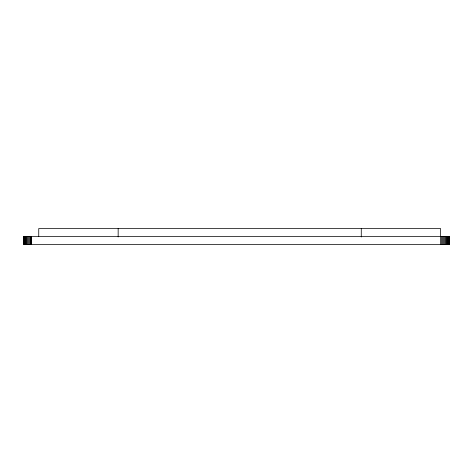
<?xml version="1.0" encoding="UTF-8"?>
<svg xmlns="http://www.w3.org/2000/svg" width="473" height="473" viewBox="0 0 473 473"><rect width="100%" height="100%" fill="white"/><g stroke="black" fill="none" stroke-linecap="round" stroke-linejoin="round"><path stroke-width="0.71" d="M449.267 236.5L449.267 244.458M449.09 236.5L449.09 244.458M448.717 236.5L448.717 244.458M448.238 236.5L448.238 244.458M447.659 236.5L447.659 244.458M446.991 236.5L446.991 244.458M446.234 236.5L446.234 244.458M445.406 236.5L445.406 244.458M444.519 236.5L444.519 244.458M443.579 236.5L443.579 244.458M442.598 236.5L442.598 244.458M441.593 236.5L441.593 244.458M440.576 244.458L440.576 228.542L38.745 228.542L38.745 236.5M361.271 228.542L361.271 236.967M118.155 228.542L118.155 236.967M31.354 236.5L31.354 244.458M31.058 236.5L31.058 244.458M30.349 236.5L30.349 244.458M29.373 236.5L29.373 244.458M28.433 236.5L28.433 244.458M27.54 236.5L27.54 244.458M26.713 236.5L26.713 244.458M25.962 236.5L25.962 244.458M25.294 236.5L25.294 244.458M24.714 236.5L24.714 244.458M24.235 236.5L24.235 244.458M23.863 236.5L23.863 244.458M449.35 236.5L23.65 236.5L23.668 244.458L449.35 244.458L449.35 236.5"/></g></svg>
